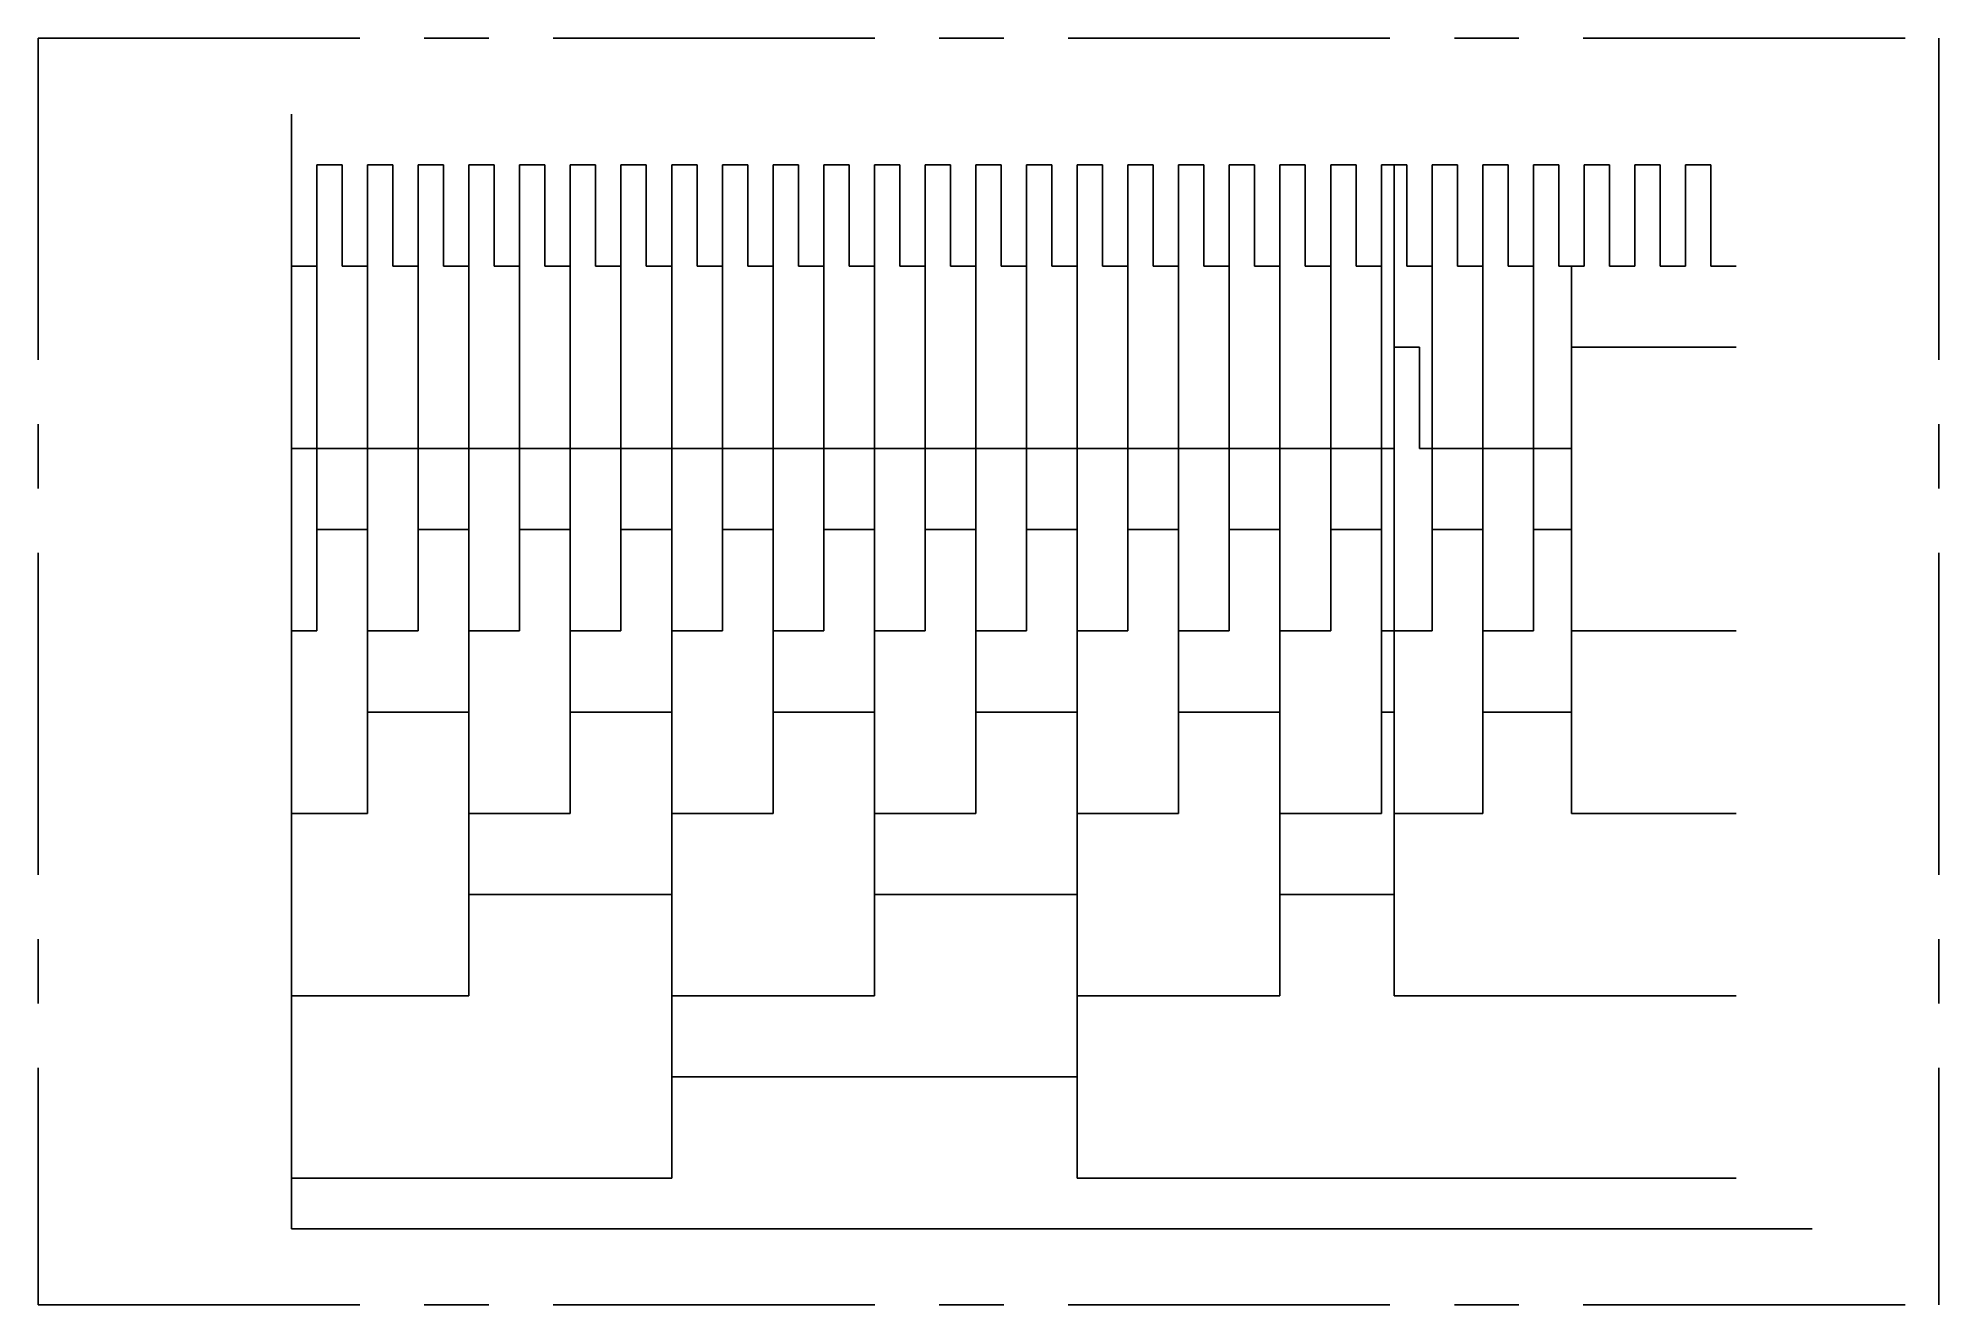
# Model space of a CAD drawing. Extents: x 452.5 to 527.5, y 466.8 to 516.8.
import ezdxf

# ---------------------------------------------------------------- set-up
doc = ezdxf.new("R2010")
doc.units = 0
doc.linetypes.add('CENTERX2', pattern=[20.32, 12.7, -2.54, 2.54, -2.54])
doc.layers.get('0').update_dxf_attribs({"linetype": 'CONTINUOUS'})

msp = doc.modelspace()

# ---------------------------------------------------------------- linework, layer by layer
at = {"color": 7, "linetype": 'CENTERX2'}
for p, q in [((452.502, 516.84), (527.502, 516.84)), ((452.502, 516.84), (452.502, 466.84)), ((527.502, 516.84), (527.502, 466.84)), ((506.002, 511.84), (506.002, 504.64)), ((462.502, 507.84), (462.502, 500.64)), ((463.502, 507.84), (463.502, 497.44)), ((465.502, 507.84), (465.502, 497.44)), ((467.502, 507.84), (467.502, 497.44)), ((469.502, 507.84), (469.502, 497.44)), ((471.502, 507.84), (471.502, 497.44)), ((473.502, 507.84), (473.502, 497.44)), ((475.502, 507.84), (475.502, 497.44)), ((477.502, 507.84), (477.502, 497.44)), ((479.502, 507.84), (479.502, 497.44)), ((481.502, 507.84), (481.502, 497.44)), ((483.502, 507.84), (483.502, 497.44)), ((485.502, 507.84), (485.502, 497.44)), ((487.502, 507.84), (487.502, 497.44)), ((489.502, 507.84), (489.502, 497.44)), ((491.502, 507.84), (491.502, 497.44)), ((493.502, 507.84), (493.502, 497.44)), ((495.502, 507.84), (495.502, 497.44)), ((497.502, 507.84), (497.502, 497.44)), ((499.502, 497.44), (499.502, 507.84)), ((501.502, 507.84), (501.502, 497.44)), ((503.502, 507.84), (503.502, 497.44)), ((505.502, 507.84), (505.502, 497.44)), ((507.502, 507.84), (507.502, 497.44)), ((509.502, 507.84), (509.502, 497.44)), ((511.502, 497.44), (511.502, 507.84)), ((513.002, 507.84), (513.002, 504.64)), ((462.502, 500.64), (462.502, 493.44)), ((506.002, 500.64), (506.002, 490.24)), ((513.002, 500.64), (513.002, 497.44)), ((505.502, 497.44), (505.502, 490.24)), ((462.502, 493.44), (462.502, 486.24)), ((465.502, 490.24), (465.502, 493.44)), ((469.502, 490.24), (469.502, 493.44)), ((473.502, 493.44), (473.502, 490.24)), ((477.502, 493.44), (477.502, 490.24)), ((481.502, 493.44), (481.502, 490.24)), ((485.502, 493.44), (485.502, 490.24)), ((489.502, 493.44), (489.502, 490.24)), ((493.502, 493.44), (493.502, 490.24)), ((497.502, 493.44), (497.502, 490.24)), ((501.502, 493.44), (501.502, 490.24)), ((509.502, 493.44), (509.502, 490.24)), ((513.002, 493.44), (513.002, 490.24)), ((462.502, 486.24), (462.502, 479.04)), ((469.502, 486.24), (469.502, 483.04)), ((477.502, 486.24), (477.502, 483.04)), ((485.502, 486.24), (485.502, 483.04)), ((493.502, 486.24), (493.502, 483.04)), ((501.502, 486.24), (501.502, 483.04)), ((506.002, 486.24), (506.002, 483.04)), ((462.502, 479.04), (462.502, 471.84)), ((477.502, 479.04), (477.502, 475.84)), ((493.502, 479.04), (493.502, 475.84)), ((452.502, 466.84), (527.502, 466.84))]:
    msp.add_line(p, q, dxfattribs=at)
at = {"color": 7, "linetype": 'CONTINUOUS'}
for p, q in [((462.502, 469.84), (462.502, 513.84)), ((463.502, 507.84), (463.502, 511.84)), ((463.502, 511.84), (464.502, 511.84)), ((464.502, 511.84), (464.502, 507.84)), ((465.502, 507.84), (465.502, 511.84)), ((465.502, 511.84), (466.502, 511.84)), ((466.502, 511.84), (466.502, 507.84)), ((467.502, 507.84), (467.502, 511.84)), ((467.502, 511.84), (468.502, 511.84)), ((468.502, 511.84), (468.502, 507.84)), ((469.502, 507.84), (469.502, 511.84)), ((469.502, 511.84), (470.502, 511.84)), ((470.502, 511.84), (470.502, 507.84)), ((471.502, 507.84), (471.502, 511.84)), ((471.502, 511.84), (472.502, 511.84)), ((472.502, 511.84), (472.502, 507.84)), ((473.502, 507.84), (473.502, 511.84)), ((473.502, 511.84), (474.502, 511.84)), ((474.502, 511.84), (474.502, 507.84)), ((475.502, 507.84), (475.502, 511.84)), ((475.502, 511.84), (476.502, 511.84)), ((476.502, 511.84), (476.502, 507.84)), ((477.502, 507.84), (477.502, 511.84)), ((477.502, 511.84), (478.502, 511.84)), ((478.502, 511.84), (478.502, 507.84)), ((479.502, 507.84), (479.502, 511.84)), ((479.502, 511.84), (480.502, 511.84)), ((480.502, 511.84), (480.502, 507.84)), ((481.502, 507.84), (481.502, 511.84)), ((481.502, 511.84), (482.502, 511.84)), ((482.502, 511.84), (482.502, 507.84)), ((483.502, 507.84), (483.502, 511.84)), ((483.502, 511.84), (484.502, 511.84)), ((484.502, 511.84), (484.502, 507.84)), ((485.502, 507.84), (485.502, 511.84)), ((485.502, 511.84), (486.502, 511.84)), ((486.502, 511.84), (486.502, 507.84)), ((487.502, 507.84), (487.502, 511.84)), ((487.502, 511.84), (488.502, 511.84)), ((488.502, 511.84), (488.502, 507.84)), ((489.502, 507.84), (489.502, 511.84)), ((489.502, 511.84), (490.502, 511.84)), ((490.502, 511.84), (490.502, 507.84)), ((491.502, 507.84), (491.502, 511.84)), ((491.502, 511.84), (492.502, 511.84)), ((492.502, 511.84), (492.502, 507.84)), ((493.502, 507.84), (493.502, 511.84)), ((493.502, 511.84), (494.502, 511.84)), ((494.502, 511.84), (494.502, 507.84)), ((495.502, 507.84), (495.502, 511.84)), ((495.502, 511.84), (496.502, 511.84)), ((496.502, 511.84), (496.502, 507.84)), ((497.502, 507.84), (497.502, 511.84)), ((497.502, 511.84), (498.502, 511.84)), ((498.502, 511.84), (498.502, 507.84)), ((499.502, 507.84), (499.502, 511.84)), ((499.502, 511.84), (500.502, 511.84)), ((500.502, 511.84), (500.502, 507.84)), ((501.502, 507.84), (501.502, 511.84)), ((501.502, 511.84), (502.502, 511.84)), ((502.502, 511.84), (502.502, 507.84)), ((503.502, 507.84), (503.502, 511.84)), ((503.502, 511.84), (504.502, 511.84)), ((504.502, 511.84), (504.502, 507.84)), ((505.502, 507.84), (505.502, 511.84)), ((505.502, 511.84), (506.502, 511.84)), ((506.502, 511.84), (506.502, 507.84)), ((507.502, 507.84), (507.502, 511.84)), ((507.502, 511.84), (508.502, 511.84)), ((508.502, 511.84), (508.502, 507.84)), ((509.502, 507.84), (509.502, 511.84)), ((509.502, 511.84), (510.502, 511.84)), ((510.502, 511.84), (510.502, 507.84)), ((511.502, 507.84), (511.502, 511.84)), ((511.502, 511.84), (512.502, 511.84)), ((512.502, 511.84), (512.502, 507.84)), ((513.502, 507.84), (513.502, 511.84)), ((513.502, 511.84), (514.502, 511.84)), ((514.502, 511.84), (514.502, 507.84)), ((515.502, 507.84), (515.502, 511.84)), ((515.502, 511.84), (516.502, 511.84)), ((516.502, 511.84), (516.502, 507.84)), ((517.502, 507.84), (517.502, 511.84)), ((517.502, 511.84), (518.502, 511.84)), ((518.502, 511.84), (518.502, 507.84)), ((462.502, 507.84), (463.502, 507.84)), ((464.502, 507.84), (465.502, 507.84)), ((466.502, 507.84), (467.502, 507.84)), ((468.502, 507.84), (469.502, 507.84)), ((470.502, 507.84), (471.502, 507.84)), ((472.502, 507.84), (473.502, 507.84)), ((474.502, 507.84), (475.502, 507.84)), ((476.502, 507.84), (477.502, 507.84)), ((478.502, 507.84), (479.502, 507.84)), ((480.502, 507.84), (481.502, 507.84)), ((482.502, 507.84), (483.502, 507.84)), ((484.502, 507.84), (485.502, 507.84)), ((486.502, 507.84), (487.502, 507.84)), ((488.502, 507.84), (489.502, 507.84)), ((490.502, 507.84), (491.502, 507.84)), ((492.502, 507.84), (493.502, 507.84)), ((494.502, 507.84), (495.502, 507.84)), ((496.502, 507.84), (497.502, 507.84)), ((498.502, 507.84), (499.502, 507.84)), ((500.502, 507.84), (501.502, 507.84)), ((502.502, 507.84), (503.502, 507.84)), ((504.502, 507.84), (505.502, 507.84)), ((506.502, 507.84), (507.502, 507.84)), ((508.502, 507.84), (509.502, 507.84)), ((510.502, 507.84), (511.502, 507.84)), ((512.502, 507.84), (513.502, 507.84)), ((514.502, 507.84), (515.502, 507.84)), ((516.502, 507.84), (517.502, 507.84)), ((518.502, 507.84), (519.502, 507.84)), ((506.002, 500.64), (506.002, 504.64)), ((506.002, 504.64), (507.002, 504.64)), ((507.002, 504.64), (507.002, 500.64)), ((513.002, 500.64), (513.002, 504.64)), ((513.002, 504.64), (519.502, 504.64)), ((462.502, 500.64), (506.002, 500.64)), ((507.002, 500.64), (513.002, 500.64)), ((463.502, 493.44), (463.502, 497.44)), ((463.502, 497.44), (465.502, 497.44)), ((465.502, 497.44), (465.502, 493.44)), ((467.502, 493.44), (467.502, 497.44)), ((467.502, 497.44), (469.502, 497.44)), ((469.502, 497.44), (469.502, 493.44)), ((471.502, 493.44), (471.502, 497.44)), ((471.502, 497.44), (473.502, 497.44)), ((473.502, 497.44), (473.502, 493.44)), ((475.502, 493.44), (475.502, 497.44)), ((475.502, 497.44), (477.502, 497.44)), ((477.502, 497.44), (477.502, 493.44)), ((479.502, 493.44), (479.502, 497.44)), ((479.502, 497.44), (481.502, 497.44)), ((481.502, 497.44), (481.502, 493.44)), ((483.502, 493.44), (483.502, 497.44)), ((483.502, 497.44), (485.502, 497.44)), ((485.502, 497.44), (485.502, 493.44)), ((487.502, 493.44), (487.502, 497.44)), ((487.502, 497.44), (489.502, 497.44)), ((489.502, 497.44), (489.502, 493.44)), ((491.502, 493.44), (491.502, 497.44)), ((491.502, 497.44), (493.502, 497.44)), ((493.502, 497.44), (493.502, 493.44)), ((495.502, 493.44), (495.502, 497.44)), ((495.502, 497.44), (497.502, 497.44)), ((497.502, 497.44), (497.502, 493.44)), ((499.502, 493.44), (499.502, 497.44)), ((499.502, 497.44), (501.502, 497.44)), ((501.502, 497.44), (501.502, 493.44)), ((503.502, 493.44), (503.502, 497.44)), ((503.502, 497.44), (505.502, 497.44)), ((505.502, 497.44), (505.502, 493.44)), ((507.502, 493.44), (507.502, 497.44)), ((507.502, 497.44), (509.502, 497.44)), ((509.502, 497.44), (509.502, 493.44)), ((511.502, 493.44), (511.502, 497.44)), ((511.502, 497.44), (513.002, 497.44)), ((513.002, 497.44), (513.002, 493.44)), ((462.502, 493.44), (463.502, 493.44)), ((465.502, 493.44), (467.502, 493.44)), ((469.502, 493.44), (471.502, 493.44)), ((473.502, 493.44), (475.502, 493.44)), ((477.502, 493.44), (479.502, 493.44)), ((481.502, 493.44), (483.502, 493.44)), ((485.502, 493.44), (487.502, 493.44)), ((489.502, 493.44), (491.502, 493.44)), ((493.502, 493.44), (495.502, 493.44)), ((497.502, 493.44), (499.502, 493.44)), ((501.502, 493.44), (503.502, 493.44)), ((505.502, 493.44), (507.502, 493.44)), ((509.502, 493.44), (511.502, 493.44)), ((513.002, 493.44), (519.502, 493.44)), ((465.502, 486.24), (465.502, 490.24)), ((465.502, 490.24), (469.502, 490.24)), ((469.502, 490.24), (469.502, 486.24)), ((473.502, 486.24), (473.502, 490.24)), ((473.502, 490.24), (477.502, 490.24)), ((477.502, 490.24), (477.502, 486.24)), ((481.502, 486.24), (481.502, 490.24)), ((481.502, 490.24), (485.502, 490.24)), ((485.502, 490.24), (485.502, 486.24)), ((489.502, 486.24), (489.502, 490.24)), ((489.502, 490.24), (493.502, 490.24)), ((493.502, 490.24), (493.502, 486.24)), ((497.502, 486.24), (497.502, 490.24)), ((497.502, 490.24), (501.502, 490.24)), ((501.502, 490.24), (501.502, 486.24)), ((505.502, 486.24), (505.502, 490.24)), ((505.502, 490.24), (506.002, 490.24)), ((506.002, 490.24), (506.002, 486.24)), ((509.502, 486.24), (509.502, 490.24)), ((509.502, 490.24), (513.002, 490.24)), ((513.002, 490.24), (513.002, 486.24)), ((462.502, 486.24), (465.502, 486.24)), ((469.502, 486.24), (473.502, 486.24)), ((477.502, 486.24), (481.502, 486.24)), ((485.502, 486.24), (489.502, 486.24)), ((493.502, 486.24), (497.502, 486.24)), ((501.502, 486.24), (505.502, 486.24)), ((506.002, 486.24), (509.502, 486.24)), ((513.002, 486.24), (519.502, 486.24)), ((469.502, 479.04), (469.502, 483.04)), ((469.502, 483.04), (477.502, 483.04)), ((477.502, 483.04), (477.502, 479.04)), ((485.502, 479.04), (485.502, 483.04)), ((485.502, 483.04), (493.502, 483.04)), ((493.502, 483.04), (493.502, 479.04)), ((501.502, 479.04), (501.502, 483.04)), ((501.502, 483.04), (506.002, 483.04)), ((506.002, 483.04), (506.002, 479.04)), ((462.502, 479.04), (469.502, 479.04)), ((477.502, 479.04), (485.502, 479.04)), ((493.502, 479.04), (501.502, 479.04)), ((506.002, 479.04), (519.502, 479.04)), ((477.502, 471.84), (477.502, 475.84)), ((477.502, 475.84), (493.502, 475.84)), ((493.502, 475.84), (493.502, 471.84)), ((462.502, 471.84), (477.502, 471.84)), ((493.502, 471.84), (519.502, 471.84)), ((462.502, 469.84), (522.502, 469.84))]:
    msp.add_line(p, q, dxfattribs=at)

doc.saveas('drawing.dxf')
